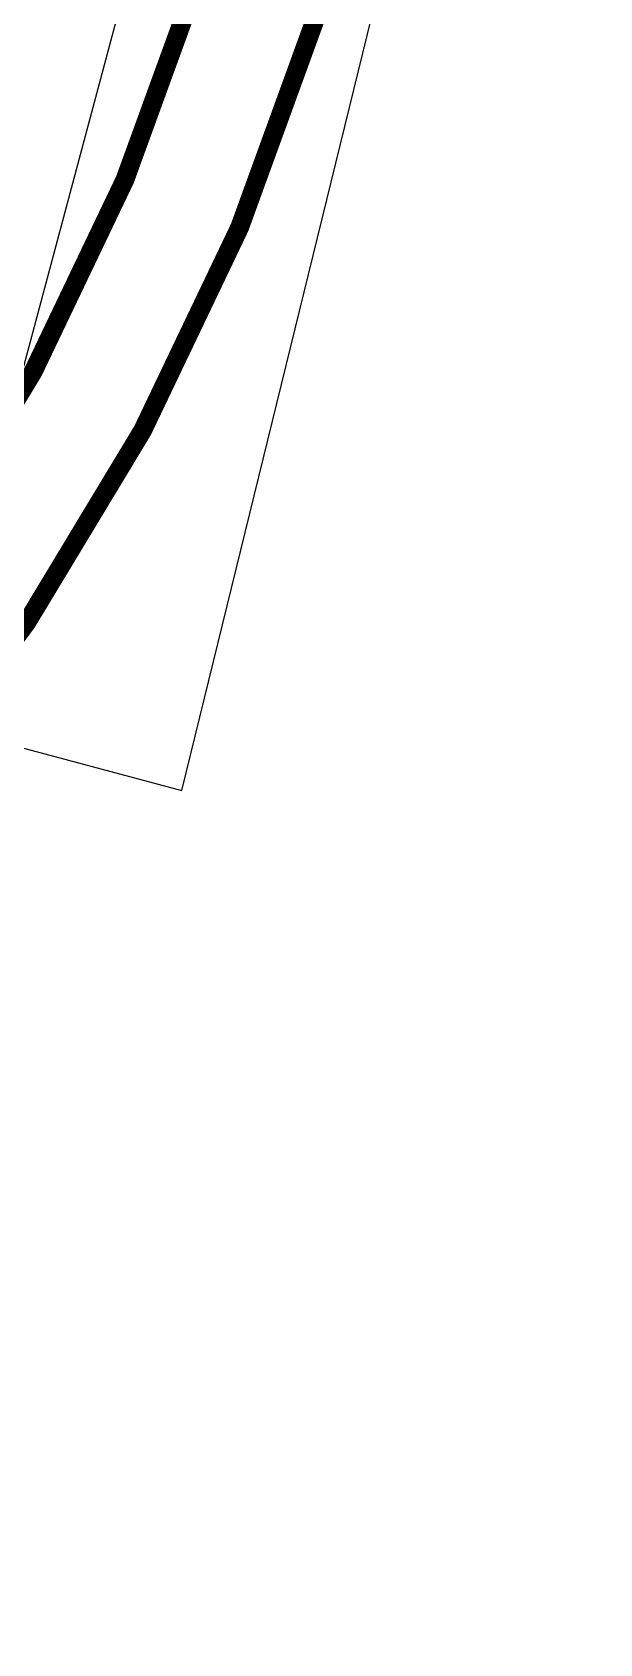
# Model space of a CAD drawing. Header units: millimetres. Extents: x 1.42 to 4.09, y 1.63 to 4.12.
# Drawn here: x 3.784 to 4.086, y 1.632 to 2.488 of the extents above; entities that cross this region are included whole.
import ezdxf

# ---------------------------------------------------------------- set-up
doc = ezdxf.new("R2010")
doc.units = ezdxf.units.MM
doc.header["$MEASUREMENT"] = 0
for name, color, linetype in [('BottomLayer', 5, 'Continuous'), ('KeepOutLayer', 6, 'Continuous'), ('Mechanical1', 6, 'Continuous'), ('Mechanical3', 76, 'Continuous'), ('MidLayer1', 16, 'Continuous'), ('MidLayer2', 76, 'Continuous'), ('TopLayer', 1, 'Continuous')]:
    doc.layers.add(name, color=color, linetype=linetype)

# ---------------------------------------------------------------- blocks, each defined once
blk = doc.blocks.new('ANTENNA_PCB_2_4GHZ_24')
at = {"layer": 'KeepOutLayer'}
blk.add_line((0.82382, 0.45177), (-0.10925, 0.45177), dxfattribs=at)

msp = doc.modelspace()

# ---------------------------------------------------------------- linework, layer by layer
at = {"layer": 'BottomLayer'}
for p, q in [((3.864, 2.085), (4.086, 2.98992)), ((3.26335, 2.24599), (3.864, 2.085))]:
    msp.add_line(p, q, dxfattribs=at)
at = {"layer": 'Mechanical1', "const_width": 0.01}
msp.add_lwpolyline([(3.98344, 2.73007, -0.35351), (2.88993, 1.63656)], format="xyb", dxfattribs=at)
at = {"layer": 'Mechanical3', "const_width": 0.01}
msp.add_lwpolyline([(3.9178, 2.73704, -0.35351), (2.88296, 1.7022)], format="xyb", dxfattribs=at)
at = {"layer": 'MidLayer1'}
for p, q in [((3.864, 2.085), (4.086, 2.98992)), ((3.26335, 2.24599), (3.864, 2.085))]:
    msp.add_line(p, q, dxfattribs=at)
at = {"layer": 'MidLayer2'}
for p, q in [((3.864, 2.085), (4.086, 2.98992)), ((3.26335, 2.24599), (3.864, 2.085))]:
    msp.add_line(p, q, dxfattribs=at)
at = {"layer": 'TopLayer'}
for p, q in [((3.864, 2.085), (4.086, 2.98992)), ((3.26335, 2.24599), (3.864, 2.085))]:
    msp.add_line(p, q, dxfattribs=at)

# ---------------------------------------------------------------- block references
at = {"rotation": 255}
msp.add_blockref('ANTENNA_PCB_2_4GHZ_24', (3.50604, 3.03384), dxfattribs=at)

doc.saveas('drawing.dxf')
